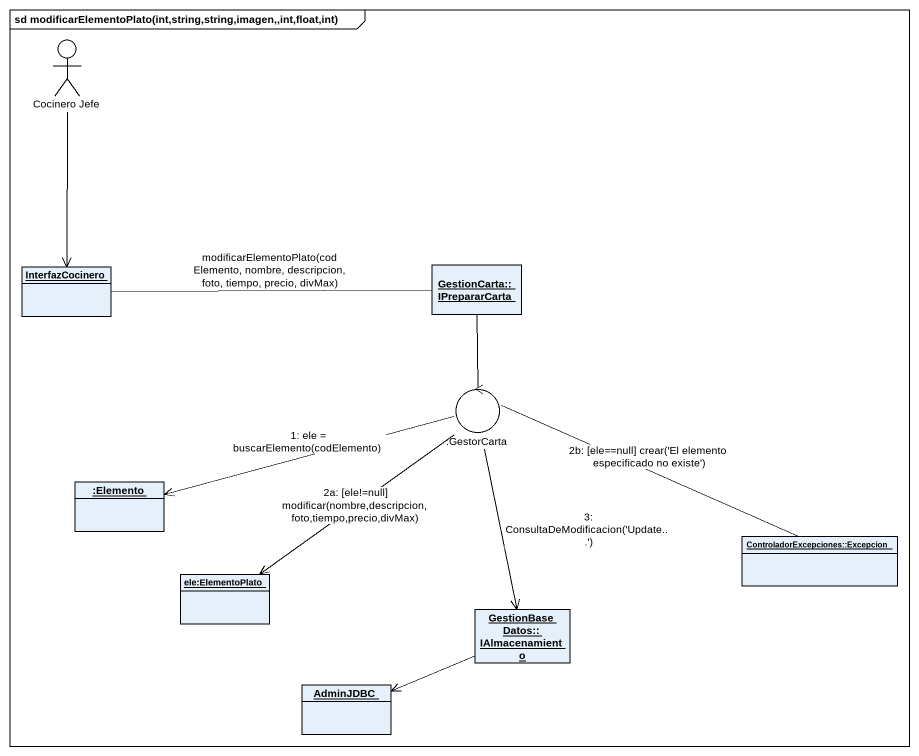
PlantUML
@startuml
mainframe sd modificarElementoPlato(int,string,string,imagen,,int,float,int)
allowmixing
hide circle
hide empty members
actor "Cocinero Jefe" as Cocinero_Jefe
object InterfazCocinero
object "GestionCarta::IPrepararCarta" as GestionCarta_IPrepararCarta
control ":GestorCarta" as GestorCarta
object ":Elemento" as Elemento
object "ControladorExcepciones::Excepcion" as ControladorExcepciones
object "ele:ElementoPlato" as ele_ElementoPlato
object "GestionBaseDatos::IAlmacenamiento" as GestionBaseDatos
object AdminJDBC
Cocinero_Jefe --> InterfazCocinero
InterfazCocinero -right- GestionCarta_IPrepararCarta : modificarElementoPlato(codElemento, nombre, descripcion, foto, tiempo, precio, divMax)
GestionCarta_IPrepararCarta -- GestorCarta
GestorCarta -left-> Elemento : 1: ele = buscarElemento(codElemento)
GestorCarta -right- ControladorExcepciones : 2b: [ele==null] crear('El elemento especificado no existe')
GestorCarta --> ele_ElementoPlato : 2a: [ele!=null] modificar(nombre,descripcion,foto,tiempo,precio,divMax)
GestorCarta --> GestionBaseDatos : 3: ConsultaDeModificacion('Update...')
GestionBaseDatos -left-> AdminJDBC
@enduml
